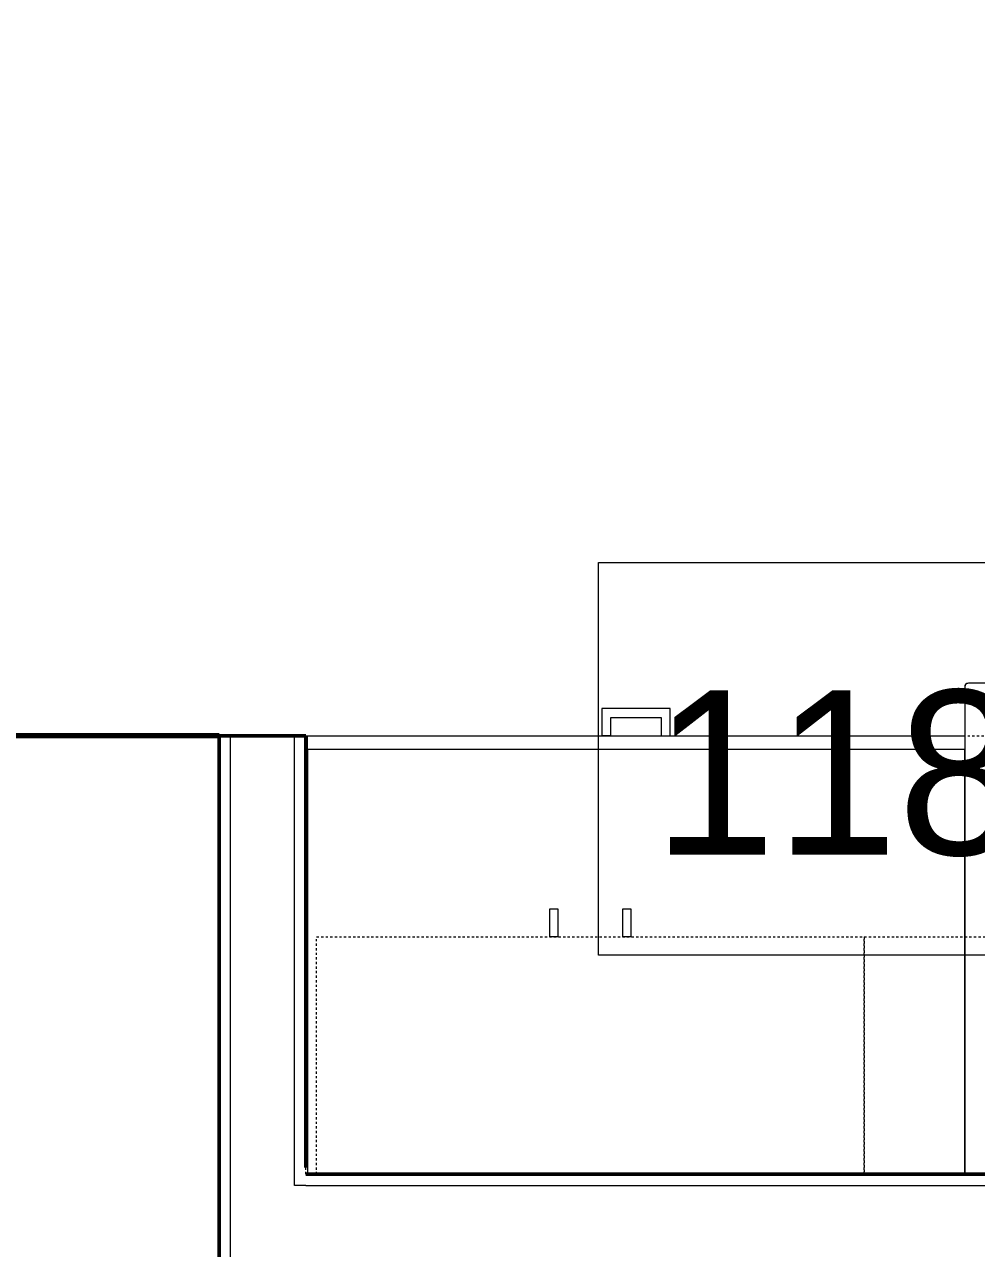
# Model space of a CAD drawing. Header units: inches. Extents: x -4266 to -1814, y 9706 to 12441.
# Drawn here: x -3103.9 to -3051.8, y 11913.5 to 11980.5 of the extents above; entities that cross this region are included whole.
import ezdxf

# ---------------------------------------------------------------- set-up
doc = ezdxf.new("R2010")
doc.units = ezdxf.units.IN
doc.header["$MEASUREMENT"] = 0
doc.linetypes.add('Dash', pattern=[0.25, 0.125, -0.125])
for name, color, linetype, lineweight in [('A-ANNO-DIMS', 211, 'Continuous', 9), ('A-ANNO-DIMS-96', 211, 'Continuous', 9), ('A-AREA-1', 90, 'Continuous', 70), ('A-AREA-IDEN', 2, 'Continuous', 9), ('A-WALL-3', 250, 'Continuous', 50), ('A-WALL-4', 10, 'Continuous', 13), ('Q-CASE-2', 7, 'Continuous', 9), ('Q-CASE-4', 7, 'Dash', 9), ('Q-CASE-HDLN-1', 7, 'Dash', 9), ('Q-SPCQ-2', 7, 'Continuous', 9)]:
    doc.layers.add(name, color=color, linetype=linetype, lineweight=lineweight)
doc.styles.add('Century Gothic', font='ufonts.com_century-gothic.ttf', dxfattribs={"height": 9})
doc.dimstyles.new('OD__1_16__Tol__', dxfattribs={"dimscale": 12, "dimtxt": 9.397514, "dimasz": 1, "dimexe": 0.75, "dimexo": 0.5, "dimgap": 0.125, "dimtad": 1, "dimdec": 4, "dimrnd": 0.0625, "dimzin": 3, "dimdsep": 46, "dimlunit": 4, "dimtxsty": 'Century Gothic', "dimblk1": 'OBLIQUE', "dimblk2": 'OBLIQUE', "dimsah": 1, "dimcen": 0.09, "dimdle": 0.75, "dimazin": 0, "dimtfac": 1, "dimtdec": 4, "dimtix": 1, "dimtmove": 0, "dimatfit": 3, "dimfxl": 1, "dimtvp": 1, "dimtfill": 1, "dimfrac": 2, "dimtolj": 1, "dimtzin": 0, "dimarcsym": 2})

# ---------------------------------------------------------------- blocks, each defined once
blk = doc.blocks.new('DIMBLOCK18-FLOOR PLAN - 1ST FLOOR')
at = {"layer": 'A-ANNO-DIMS-96', "lineweight": 50}
for p, q in [((-4038.484, 12087.189), (-4044.484, 12093.189)), ((-4038.484, 12087.189), (-4032.484, 12081.189)), ((-4038.484, 11782.989), (-4044.484, 11788.989)), ((-4038.484, 11782.989), (-4032.484, 11776.989))]:
    blk.add_line(p, q, dxfattribs=at)
at = {"layer": 'A-ANNO-DIMS-96'}
for p, q in [((-2526.324, 12087.189), (-4047.484, 12087.189)), ((-4038.484, 11782.989), (-4038.484, 12087.189)), ((-4038.484, 12087.189), (-2526.324, 12087.189)), ((-3753.324, 11782.989), (-4047.484, 11782.989)), ((-4038.484, 11782.989), (-3753.324, 11782.989))]:
    blk.add_line(p, q, dxfattribs=at)
at = {"layer": 'A-ANNO-DIMS-96', "color": 0, "char_height": 9, "attachment_point": 1, "rotation": 90, "line_spacing_factor": 0.984502, "style": 'Century Gothic', "bg_fill": 3, "box_fill_scale": 1.25, "bg_fill_color": 256, "bg_fill_true_color": 13158600, "bg_fill_transparency": 0}
for s, insert, width in [('25\' - 4 3/16"', (-4051.52, 11900.856), 82.16113), ('304.2', (-4033.753, 11919.352), 37.76906)]:
    blk.add_mtext(s, dxfattribs=dict(at, insert=insert, width=width))
blk = doc.blocks.new('_Oblique')
at = {"color": 0, "linetype": 'ByBlock', "lineweight": -2}
blk.add_line((-0.5, -0.5), (0.5, 0.5), dxfattribs=at)

msp = doc.modelspace()

# ---------------------------------------------------------------- dimensions: what is measured, and where the dimension line sits
at = {"layer": 'A-ANNO-DIMS'}
dim = msp.add_linear_dim(base=(-4038.48434, 12087.1894), p1=(-3747.32374, 11782.9894), p2=(-2520.32374, 12087.1894), angle=90, dimstyle='OD__1_16__Tol__', override={"dimpost": '<>\\X', "dimfxl": 1264.146605}, dxfattribs=at)
dim.commit()
dim.dimension.update_dxf_attribs({"geometry": 'DIMBLOCK18-FLOOR PLAN - 1ST FLOOR', "text_midpoint": (-4038.48434, 11935.0894)})

# ---------------------------------------------------------------- next in the draw order: linework, layer by layer
at = {"layer": 'A-AREA-1'}
msp.add_line((-3093.23624, 11941.6144), (-3132.87374, 11941.6144), dxfattribs=at)
at = {"layer": 'A-AREA-IDEN', "flags": 128}
msp.add_lwpolyline([(-3072.45167, 11951.10425), (-2996.94615, 11951.10425), (-2996.94615, 11929.60819), (-3072.45167, 11929.60819)], close=True, dxfattribs=at)
at = {"layer": 'A-WALL-3'}
for p, q in [((-3093.23624, 11941.6144), (-3093.23624, 11833.20981)), ((-3088.48624, 11941.6144), (-3093.23624, 11941.6144)), ((-3088.48624, 11917.9894), (-3088.48624, 11941.6144)), ((-2963.27093, 11917.6144), (-3088.48624, 11917.6144))]:
    msp.add_line(p, q, dxfattribs=at)
at = {"layer": 'A-WALL-4'}
for p, q in [((-3092.61124, 11833.83481), (-3092.61124, 11941.6144)), ((-3089.11124, 11917.9894), (-3089.11124, 11941.6144)), ((-3089.11124, 11917.6144), (-3089.11124, 11917.9894)), ((-3089.11124, 11916.9894), (-3089.11124, 11917.6144)), ((-3088.48624, 11916.9894), (-3089.11124, 11916.9894)), ((-3088.48624, 11916.9894), (-2937.14733, 11916.9894))]:
    msp.add_line(p, q, dxfattribs=at)
at = {"layer": 'Q-CASE-2'}
for p, q in [((-3068.52233, 11943.1144), (-3072.27233, 11943.1144)), ((-3072.27233, 11943.1144), (-3072.27233, 11941.6144)), ((-3068.52233, 11941.6144), (-3068.52233, 11943.1144)), ((-3071.77296, 11941.6144), (-3071.77296, 11942.61502)), ((-3071.77296, 11942.61502), (-3069.02171, 11942.61502)), ((-3069.02171, 11942.61502), (-3069.02171, 11941.6144)), ((-3088.39733, 11941.6144), (-3052.39733, 11941.6144)), ((-3088.39733, 11940.8644), (-3088.39733, 11941.6144)), ((-3071.77296, 11941.6144), (-3072.27233, 11941.6144)), ((-3069.02171, 11941.6144), (-3068.52233, 11941.6144)), ((-3052.39733, 11941.6144), (-3052.39733, 11940.8644)), ((-3052.39733, 11940.8644), (-3088.39733, 11940.8644)), ((-3088.39733, 11940.8644), (-3088.39733, 11917.6144)), ((-3052.39733, 11917.6144), (-3052.39733, 11940.8644)), ((-3074.65889, 11932.11365), (-3075.14733, 11932.11365)), ((-3075.14733, 11932.11365), (-3075.14733, 11930.6144)), ((-3074.65889, 11930.6144), (-3074.65889, 11932.11365)), ((-3070.65889, 11932.11365), (-3071.14733, 11932.11365)), ((-3071.14733, 11932.11365), (-3071.14733, 11930.6144)), ((-3070.65889, 11930.6144), (-3070.65889, 11932.11365)), ((-3074.65889, 11930.6144), (-3075.14733, 11930.6144)), ((-3070.65889, 11930.6144), (-3071.14733, 11930.6144))]:
    msp.add_line(p, q, dxfattribs=at)
at = {"layer": 'Q-CASE-4'}
for p, q in [((-3087.89733, 11917.6144), (-3087.89733, 11930.6144)), ((-3087.89733, 11930.6144), (-3057.89733, 11930.6144)), ((-3057.89733, 11917.6144), (-3057.89733, 11930.6144)), ((-3057.89733, 11930.6144), (-3027.89733, 11930.6144)), ((-3057.89733, 11930.6144), (-3057.89733, 11917.6144)), ((-3057.89733, 11917.6144), (-3087.89733, 11917.6144)), ((-3027.89733, 11917.6144), (-3057.89733, 11917.6144))]:
    msp.add_line(p, q, dxfattribs=at)
at = {"layer": 'Q-CASE-HDLN-1'}
for p, q in [((-3088.48624, 11941.6144), (-2952.27093, 11941.6144)), ((-3088.48624, 11917.6144), (-3088.48624, 11917.9894))]:
    msp.add_line(p, q, dxfattribs=at)
at = {"layer": 'Q-SPCQ-2'}
for p, q in [((-3052.39733, 11944.29255), (-3052.39733, 11917.6144)), ((-3029.46918, 11944.4894), (-3052.20048, 11944.4894))]:
    msp.add_line(p, q, dxfattribs=at)
for start in [90, 105]:
    msp.add_arc((-3052.20048, 11944.29255), 0.19685, start, 180, dxfattribs=at)

# ---------------------------------------------------------------- next in the draw order: texts
at = {"layer": 'A-AREA-IDEN', "insert": (-3069.45167, 11944.10425), "char_height": 9, "width": 83.931, "attachment_point": 1, "style": 'Century Gothic'}
msp.add_mtext('118 - 469 SF', dxfattribs=at)

doc.saveas('drawing.dxf')
